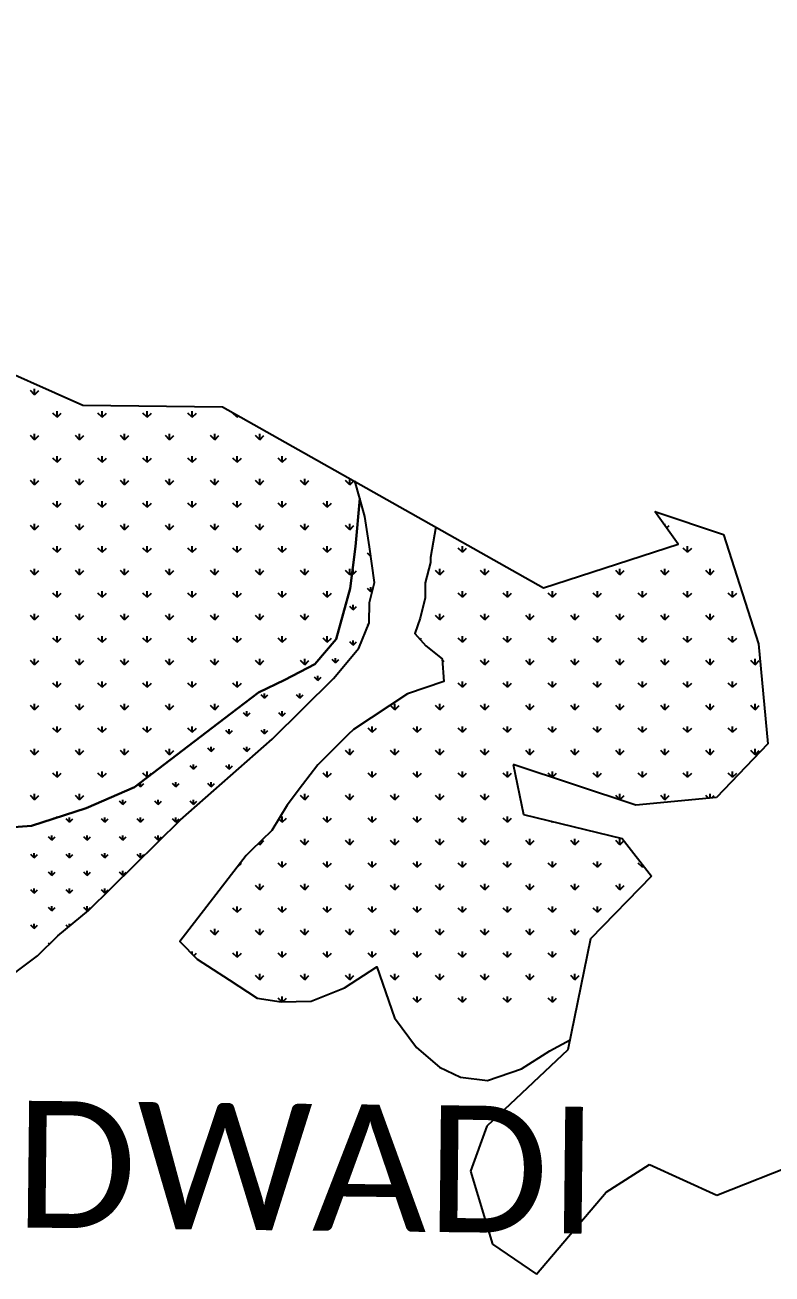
# Model space of a CAD drawing. Header units: metres. Extents: x 333158 to 335110, y 1791564 to 1793096.
# Drawn here: x 333860 to 334456, y 1792099 to 1793096 of the extents above; entities that cross this region are included whole.
import ezdxf

# ---------------------------------------------------------------- set-up
doc = ezdxf.new("R2010")
doc.units = ezdxf.units.M
for name, color, linetype in [('MANGROOVES', 112, 'Continuous'), ('village', 250, 'Continuous'), ('VILLAGE NAME', 250, 'Continuous')]:
    doc.layers.add(name, color=color, linetype=linetype)

msp = doc.modelspace()

# ---------------------------------------------------------------- linework, layer by layer
at = {"color": 3}
msp.add_lwpolyline([(334362.88, 1792707.25), (334417.59, 1792688.8)], dxfattribs=at)
at = {"layer": 'MANGROOVES', "linetype": 'Continuous'}
for p, q in [((333867.96, 1792800.37), (333864.59, 1792803.74)), ((333867.96, 1792800.37), (333867.96, 1792805.13)), ((333867.96, 1792800.37), (333871.33, 1792803.74)), ((333885.92, 1792782.41), (333882.55, 1792785.78)), ((333885.92, 1792782.41), (333885.92, 1792787.17)), ((333885.92, 1792782.41), (333889.29, 1792785.78)), ((333921.84, 1792782.41), (333918.48, 1792785.78)), ((333921.84, 1792782.41), (333921.84, 1792787.17)), ((333921.84, 1792782.41), (333925.21, 1792785.78)), ((333957.76, 1792782.41), (333954.4, 1792785.78)), ((333957.76, 1792782.41), (333957.76, 1792787.17)), ((333957.76, 1792782.41), (333961.13, 1792785.78)), ((333993.69, 1792782.41), (333990.32, 1792785.78)), ((333993.69, 1792782.41), (333993.69, 1792787.17)), ((333993.69, 1792782.41), (333997.05, 1792785.78)), ((334029.61, 1792782.41), (334026.24, 1792785.78)), ((334029.61, 1792782.41), (334029.61, 1792784.12)), ((334029.61, 1792782.41), (334030.7, 1792783.5)), ((333867.96, 1792764.45), (333867.96, 1792769.21)), ((333903.88, 1792764.45), (333903.88, 1792769.21)), ((333939.8, 1792764.45), (333939.8, 1792769.21)), ((333975.73, 1792764.45), (333975.73, 1792769.21)), ((334011.65, 1792764.45), (334011.65, 1792769.21)), ((334047.57, 1792764.45), (334047.57, 1792769.21)), ((333867.96, 1792764.45), (333864.59, 1792767.82)), ((333867.96, 1792764.45), (333871.33, 1792767.82)), ((333903.88, 1792764.45), (333900.52, 1792767.82)), ((333903.88, 1792764.45), (333907.25, 1792767.82)), ((333939.8, 1792764.45), (333936.44, 1792767.82)), ((333939.8, 1792764.45), (333943.17, 1792767.82)), ((333975.73, 1792764.45), (333972.36, 1792767.82)), ((333975.73, 1792764.45), (333979.09, 1792767.82)), ((334011.65, 1792764.45), (334008.28, 1792767.82)), ((334011.65, 1792764.45), (334015.01, 1792767.82)), ((334047.57, 1792764.45), (334044.2, 1792767.82)), ((334047.57, 1792764.45), (334050.93, 1792767.82)), ((333885.92, 1792746.49), (333882.55, 1792749.86)), ((333885.92, 1792746.49), (333885.92, 1792751.25)), ((333885.92, 1792746.49), (333889.29, 1792749.86)), ((333921.84, 1792746.49), (333918.48, 1792749.86)), ((333921.84, 1792746.49), (333921.84, 1792751.25)), ((333921.84, 1792746.49), (333925.21, 1792749.86)), ((333957.76, 1792746.49), (333954.4, 1792749.86)), ((333957.76, 1792746.49), (333957.76, 1792751.25)), ((333957.76, 1792746.49), (333961.13, 1792749.86)), ((333993.69, 1792746.49), (333990.32, 1792749.86)), ((333993.69, 1792746.49), (333993.69, 1792751.25)), ((333993.69, 1792746.49), (333997.05, 1792749.86)), ((334029.61, 1792746.49), (334026.24, 1792749.86)), ((334029.61, 1792746.49), (334029.61, 1792751.25)), ((334029.61, 1792746.49), (334032.97, 1792749.86)), ((334065.53, 1792746.49), (334062.16, 1792749.86)), ((334065.53, 1792746.49), (334065.53, 1792751.25)), ((334065.53, 1792746.49), (334068.9, 1792749.86)), ((333867.96, 1792728.53), (333864.59, 1792731.9)), ((333867.96, 1792728.53), (333867.96, 1792733.29)), ((333867.96, 1792728.53), (333871.33, 1792731.9)), ((333903.88, 1792728.53), (333900.52, 1792731.9)), ((333903.88, 1792728.53), (333903.88, 1792733.29)), ((333903.88, 1792728.53), (333907.25, 1792731.9)), ((333939.8, 1792728.53), (333936.44, 1792731.9)), ((333939.8, 1792728.53), (333939.8, 1792733.29)), ((333939.8, 1792728.53), (333943.17, 1792731.9)), ((333975.73, 1792728.53), (333972.36, 1792731.9)), ((333975.73, 1792728.53), (333975.73, 1792733.29)), ((333975.73, 1792728.53), (333979.09, 1792731.9)), ((334011.65, 1792728.53), (334008.28, 1792731.9)), ((334011.65, 1792728.53), (334011.65, 1792733.29)), ((334011.65, 1792728.53), (334015.01, 1792731.9)), ((334047.57, 1792728.53), (334044.2, 1792731.9)), ((334047.57, 1792728.53), (334047.57, 1792733.29)), ((334047.57, 1792728.53), (334050.93, 1792731.9)), ((334083.49, 1792728.53), (334080.12, 1792731.9)), ((334083.49, 1792728.53), (334083.49, 1792733.29)), ((334083.49, 1792728.53), (334086.86, 1792731.9)), ((334119.41, 1792728.53), (334116.04, 1792731.9)), ((334119.41, 1792728.53), (334119.41, 1792733.29)), ((334119.41, 1792728.53), (334122.56, 1792731.68)), ((333885.92, 1792710.57), (333882.55, 1792713.94)), ((333885.92, 1792710.57), (333885.92, 1792715.33)), ((333885.92, 1792710.57), (333889.29, 1792713.94)), ((333921.84, 1792710.57), (333918.48, 1792713.94)), ((333921.84, 1792710.57), (333921.84, 1792715.33)), ((333921.84, 1792710.57), (333925.21, 1792713.94)), ((333957.76, 1792710.57), (333954.4, 1792713.94)), ((333957.76, 1792710.57), (333957.76, 1792715.33)), ((333957.76, 1792710.57), (333961.13, 1792713.94)), ((333993.69, 1792710.57), (333990.32, 1792713.94)), ((333993.69, 1792710.57), (333993.69, 1792715.33)), ((333993.69, 1792710.57), (333997.05, 1792713.94)), ((334029.61, 1792710.57), (334026.24, 1792713.94)), ((334029.61, 1792710.57), (334029.61, 1792715.33)), ((334029.61, 1792710.57), (334032.97, 1792713.94)), ((334065.53, 1792710.57), (334062.16, 1792713.94)), ((334065.53, 1792710.57), (334065.53, 1792715.33)), ((334065.53, 1792710.57), (334068.9, 1792713.94)), ((334101.45, 1792710.57), (334098.08, 1792713.94)), ((334101.45, 1792710.57), (334101.45, 1792715.33)), ((334101.45, 1792710.57), (334104.82, 1792713.94)), ((333867.96, 1792692.61), (333864.59, 1792695.98)), ((333867.96, 1792692.61), (333867.96, 1792697.37)), ((333867.96, 1792692.61), (333871.33, 1792695.98)), ((333903.88, 1792692.61), (333900.52, 1792695.98)), ((333903.88, 1792692.61), (333903.88, 1792697.37)), ((333903.88, 1792692.61), (333907.25, 1792695.98)), ((333939.8, 1792692.61), (333936.44, 1792695.98)), ((333939.8, 1792692.61), (333939.8, 1792697.37)), ((333939.8, 1792692.61), (333943.17, 1792695.98)), ((333975.73, 1792692.61), (333972.36, 1792695.98)), ((333975.73, 1792692.61), (333975.73, 1792697.37)), ((333975.73, 1792692.61), (333979.09, 1792695.98)), ((334011.65, 1792692.61), (334008.28, 1792695.98)), ((334011.65, 1792692.61), (334011.65, 1792697.37)), ((334011.65, 1792692.61), (334015.01, 1792695.98)), ((334047.57, 1792692.61), (334044.2, 1792695.98)), ((334047.57, 1792692.61), (334047.57, 1792697.37)), ((334047.57, 1792692.61), (334050.93, 1792695.98)), ((334083.49, 1792692.61), (334080.12, 1792695.98)), ((334083.49, 1792692.61), (334083.49, 1792697.37)), ((334083.49, 1792692.61), (334086.86, 1792695.98)), ((334119.41, 1792692.61), (334116.04, 1792695.98)), ((334119.41, 1792692.61), (334119.41, 1792697.37)), ((334119.41, 1792692.61), (334122.78, 1792695.98)), ((334191.25, 1792692.61), (334190.54, 1792693.32)), ((334191.25, 1792692.61), (334191.25, 1792692.92)), ((334191.25, 1792692.61), (334191.45, 1792692.81)), ((334370.86, 1792696.06), (334370.86, 1792697.37)), ((334372.29, 1792694.04), (334374.22, 1792695.98)), ((333885.92, 1792674.65), (333885.92, 1792679.41)), ((333921.84, 1792674.65), (333921.84, 1792679.41)), ((333957.76, 1792674.65), (333957.76, 1792679.41)), ((333993.69, 1792674.65), (333993.69, 1792679.41)), ((334029.61, 1792674.65), (334029.61, 1792679.41)), ((334065.53, 1792674.65), (334065.53, 1792679.41)), ((334101.45, 1792674.65), (334101.45, 1792679.41)), ((334209.21, 1792674.65), (334209.21, 1792679.41)), ((334388.82, 1792674.65), (334388.82, 1792679.41)), ((333885.92, 1792674.65), (333882.55, 1792678.02)), ((333885.92, 1792674.65), (333889.29, 1792678.02)), ((333921.84, 1792674.65), (333918.48, 1792678.02)), ((333921.84, 1792674.65), (333925.21, 1792678.02)), ((333957.76, 1792674.65), (333954.4, 1792678.02)), ((333957.76, 1792674.65), (333961.13, 1792678.02)), ((333993.69, 1792674.65), (333990.32, 1792678.02)), ((333993.69, 1792674.65), (333997.05, 1792678.02)), ((334029.61, 1792674.65), (334026.24, 1792678.02)), ((334029.61, 1792674.65), (334032.97, 1792678.02)), ((334065.53, 1792674.65), (334062.16, 1792678.02)), ((334065.53, 1792674.65), (334068.9, 1792678.02)), ((334101.45, 1792674.65), (334098.08, 1792678.02)), ((334101.45, 1792674.65), (334104.82, 1792678.02)), ((334136.24, 1792671.25), (334133.59, 1792673.91)), ((334136.24, 1792671.25), (334136.24, 1792671.95)), ((334136.24, 1792671.25), (334136.32, 1792671.34)), ((334209.21, 1792674.65), (334205.84, 1792678.02)), ((334209.21, 1792674.65), (334212.58, 1792678.02)), ((334388.82, 1792674.65), (334385.45, 1792678.02)), ((334388.82, 1792674.65), (334392.18, 1792678.02)), ((333867.96, 1792656.69), (333864.59, 1792660.05)), ((333867.96, 1792656.69), (333867.96, 1792661.45)), ((333867.96, 1792656.69), (333871.33, 1792660.05)), ((333903.88, 1792656.69), (333900.52, 1792660.05)), ((333903.88, 1792656.69), (333903.88, 1792661.45)), ((333903.88, 1792656.69), (333907.25, 1792660.05)), ((333939.8, 1792656.69), (333936.44, 1792660.05)), ((333939.8, 1792656.69), (333939.8, 1792661.45)), ((333939.8, 1792656.69), (333943.17, 1792660.05)), ((333975.73, 1792656.69), (333972.36, 1792660.05)), ((333975.73, 1792656.69), (333975.73, 1792661.45)), ((333975.73, 1792656.69), (333979.09, 1792660.05)), ((334011.65, 1792656.69), (334008.28, 1792660.05)), ((334011.65, 1792656.69), (334011.65, 1792661.45)), ((334011.65, 1792656.69), (334015.01, 1792660.05)), ((334047.57, 1792656.69), (334044.2, 1792660.05)), ((334047.57, 1792656.69), (334047.57, 1792661.45)), ((334047.57, 1792656.69), (334050.93, 1792660.05)), ((334083.49, 1792656.69), (334080.12, 1792660.05)), ((334083.49, 1792656.69), (334083.49, 1792661.45)), ((334083.49, 1792656.69), (334086.86, 1792660.05)), ((334119.41, 1792656.69), (334116.04, 1792660.05)), ((334119.41, 1792656.69), (334119.41, 1792661.45)), ((334122.1, 1792657.11), (334122.1, 1792660.86)), ((334122.1, 1792657.11), (334124.75, 1792659.76)), ((334191.25, 1792656.69), (334187.88, 1792660.05)), ((334191.25, 1792656.69), (334191.25, 1792661.45)), ((334191.25, 1792656.69), (334194.62, 1792660.05)), ((334227.17, 1792656.69), (334223.8, 1792660.05)), ((334227.17, 1792656.69), (334227.17, 1792661.45)), ((334227.17, 1792656.69), (334230.54, 1792660.05)), ((334334.94, 1792656.69), (334331.57, 1792660.05)), ((334334.94, 1792656.69), (334334.94, 1792661.45)), ((334334.94, 1792656.69), (334338.3, 1792660.05)), ((334370.86, 1792656.69), (334367.49, 1792660.05)), ((334370.86, 1792656.69), (334370.86, 1792661.45)), ((334370.86, 1792656.69), (334374.22, 1792660.05)), ((334406.78, 1792656.69), (334403.41, 1792660.05)), ((334406.78, 1792656.69), (334406.78, 1792661.45)), ((334406.78, 1792656.69), (334410.15, 1792660.05)), ((334119.41, 1792656.69), (334121.29, 1792658.56)), ((334122.1, 1792657.11), (334121.21, 1792658)), ((333885.92, 1792638.73), (333882.55, 1792642.09)), ((333885.92, 1792638.73), (333885.92, 1792643.49)), ((333885.92, 1792638.73), (333889.29, 1792642.09)), ((333921.84, 1792638.73), (333918.48, 1792642.09)), ((333921.84, 1792638.73), (333921.84, 1792643.49)), ((333921.84, 1792638.73), (333925.21, 1792642.09)), ((333957.76, 1792638.73), (333954.4, 1792642.09)), ((333957.76, 1792638.73), (333957.76, 1792643.49)), ((333957.76, 1792638.73), (333961.13, 1792642.09)), ((333993.69, 1792638.73), (333990.32, 1792642.09)), ((333993.69, 1792638.73), (333993.69, 1792643.49)), ((333993.69, 1792638.73), (333997.05, 1792642.09)), ((334029.61, 1792638.73), (334026.24, 1792642.09)), ((334029.61, 1792638.73), (334029.61, 1792643.49)), ((334029.61, 1792638.73), (334032.97, 1792642.09)), ((334065.53, 1792638.73), (334062.16, 1792642.09)), ((334065.53, 1792638.73), (334065.53, 1792643.49)), ((334065.53, 1792638.73), (334068.9, 1792642.09)), ((334101.45, 1792638.73), (334098.08, 1792642.09)), ((334101.45, 1792638.73), (334101.45, 1792643.49)), ((334101.45, 1792638.73), (334104.82, 1792642.09)), ((334136.24, 1792642.97), (334133.59, 1792645.62)), ((334136.24, 1792642.97), (334136.24, 1792646.72)), ((334136.24, 1792642.97), (334137.54, 1792644.27)), ((334209.21, 1792638.73), (334205.84, 1792642.09)), ((334209.21, 1792638.73), (334209.21, 1792643.49)), ((334209.21, 1792638.73), (334212.58, 1792642.09)), ((334245.13, 1792638.73), (334241.77, 1792642.09)), ((334245.13, 1792638.73), (334245.13, 1792643.49)), ((334245.13, 1792638.73), (334248.5, 1792642.09)), ((334281.05, 1792638.73), (334277.69, 1792642.09)), ((334281.05, 1792638.73), (334281.05, 1792643.49)), ((334281.05, 1792638.73), (334284.42, 1792642.09)), ((334316.97, 1792638.73), (334313.61, 1792642.09)), ((334316.97, 1792638.73), (334316.97, 1792643.49)), ((334316.97, 1792638.73), (334320.34, 1792642.09)), ((334352.9, 1792638.73), (334349.53, 1792642.09)), ((334352.9, 1792638.73), (334352.9, 1792643.49)), ((334352.9, 1792638.73), (334356.26, 1792642.09)), ((334388.82, 1792638.73), (334385.45, 1792642.09)), ((334388.82, 1792638.73), (334388.82, 1792643.49)), ((334388.82, 1792638.73), (334392.18, 1792642.09)), ((334424.74, 1792638.73), (334421.37, 1792642.09)), ((334424.74, 1792638.73), (334424.74, 1792643.49)), ((334424.74, 1792638.73), (334428.11, 1792642.09)), ((334122.1, 1792628.83), (334119.44, 1792631.48)), ((334122.1, 1792628.83), (334122.1, 1792632.58)), ((334122.1, 1792628.83), (334124.75, 1792631.48)), ((333867.96, 1792620.77), (333864.59, 1792624.13)), ((333867.96, 1792620.77), (333867.96, 1792625.53)), ((333867.96, 1792620.77), (333871.33, 1792624.13)), ((333903.88, 1792620.77), (333900.52, 1792624.13)), ((333903.88, 1792620.77), (333903.88, 1792625.53)), ((333903.88, 1792620.77), (333907.25, 1792624.13)), ((333939.8, 1792620.77), (333936.44, 1792624.13)), ((333939.8, 1792620.77), (333939.8, 1792625.53)), ((333939.8, 1792620.77), (333943.17, 1792624.13)), ((333975.73, 1792620.77), (333972.36, 1792624.13)), ((333975.73, 1792620.77), (333975.73, 1792625.53)), ((333975.73, 1792620.77), (333979.09, 1792624.13)), ((334011.65, 1792620.77), (334008.28, 1792624.13)), ((334011.65, 1792620.77), (334011.65, 1792625.53)), ((334011.65, 1792620.77), (334015.01, 1792624.13)), ((334047.57, 1792620.77), (334044.2, 1792624.13)), ((334047.57, 1792620.77), (334047.57, 1792625.53)), ((334047.57, 1792620.77), (334050.93, 1792624.13)), ((334083.49, 1792620.77), (334080.12, 1792624.13)), ((334083.49, 1792620.77), (334083.49, 1792625.53)), ((334083.49, 1792620.77), (334086.86, 1792624.13)), ((334191.25, 1792620.77), (334187.88, 1792624.13)), ((334191.25, 1792620.77), (334191.25, 1792625.53)), ((334191.25, 1792620.77), (334194.62, 1792624.13)), ((334227.17, 1792620.77), (334223.8, 1792624.13)), ((334227.17, 1792620.77), (334227.17, 1792625.53)), ((334227.17, 1792620.77), (334230.54, 1792624.13)), ((334263.09, 1792620.77), (334259.73, 1792624.13)), ((334263.09, 1792620.77), (334263.09, 1792625.53)), ((334263.09, 1792620.77), (334266.46, 1792624.13)), ((334299.01, 1792620.77), (334295.65, 1792624.13)), ((334299.01, 1792620.77), (334299.01, 1792625.53)), ((334299.01, 1792620.77), (334302.38, 1792624.13)), ((334334.94, 1792620.77), (334331.57, 1792624.13)), ((334334.94, 1792620.77), (334334.94, 1792625.53)), ((334334.94, 1792620.77), (334338.3, 1792624.13)), ((334370.86, 1792620.77), (334367.49, 1792624.13)), ((334370.86, 1792620.77), (334370.86, 1792625.53)), ((334370.86, 1792620.77), (334374.22, 1792624.13)), ((334406.78, 1792620.77), (334403.41, 1792624.13)), ((334406.78, 1792620.77), (334406.78, 1792625.53)), ((334406.78, 1792620.77), (334410.15, 1792624.13)), ((334134.28, 1792616.64), (334133.59, 1792617.34)), ((333885.92, 1792602.81), (333882.55, 1792606.17)), ((333885.92, 1792602.81), (333885.92, 1792607.57)), ((333885.92, 1792602.81), (333889.29, 1792606.17)), ((333921.84, 1792602.81), (333918.48, 1792606.17)), ((333921.84, 1792602.81), (333921.84, 1792607.57)), ((333921.84, 1792602.81), (333925.21, 1792606.17)), ((333957.76, 1792602.81), (333954.4, 1792606.17)), ((333957.76, 1792602.81), (333957.76, 1792607.57)), ((333957.76, 1792602.81), (333961.13, 1792606.17)), ((333993.69, 1792602.81), (333990.32, 1792606.17)), ((333993.69, 1792602.81), (333993.69, 1792607.57)), ((333993.69, 1792602.81), (333997.05, 1792606.17)), ((334029.61, 1792602.81), (334026.24, 1792606.17)), ((334029.61, 1792602.81), (334029.61, 1792607.57)), ((334029.61, 1792602.81), (334032.97, 1792606.17)), ((334065.53, 1792602.81), (334062.16, 1792606.17)), ((334065.53, 1792602.81), (334065.53, 1792607.57)), ((334065.53, 1792602.81), (334068.9, 1792606.17)), ((334101.45, 1792602.81), (334098.08, 1792606.17)), ((334101.45, 1792602.81), (334101.45, 1792607.57)), ((334101.45, 1792602.81), (334104.82, 1792606.17)), ((334122.1, 1792600.54), (334119.44, 1792603.19)), ((334122.1, 1792600.54), (334122.1, 1792604.29)), ((334122.1, 1792600.54), (334124.75, 1792603.19)), ((334175.56, 1792605.08), (334176.66, 1792606.17)), ((334209.21, 1792602.81), (334205.84, 1792606.17)), ((334209.21, 1792602.81), (334209.21, 1792607.57)), ((334209.21, 1792602.81), (334212.58, 1792606.17)), ((334245.13, 1792602.81), (334241.77, 1792606.17)), ((334245.13, 1792602.81), (334245.13, 1792607.57)), ((334245.13, 1792602.81), (334248.5, 1792606.17)), ((334281.05, 1792602.81), (334277.69, 1792606.17)), ((334281.05, 1792602.81), (334281.05, 1792607.57)), ((334281.05, 1792602.81), (334284.42, 1792606.17)), ((334316.97, 1792602.81), (334313.61, 1792606.17)), ((334316.97, 1792602.81), (334316.97, 1792607.57)), ((334316.97, 1792602.81), (334320.34, 1792606.17)), ((334352.9, 1792602.81), (334349.53, 1792606.17)), ((334352.9, 1792602.81), (334352.9, 1792607.57)), ((334352.9, 1792602.81), (334356.26, 1792606.17)), ((334388.82, 1792602.81), (334385.45, 1792606.17)), ((334388.82, 1792602.81), (334388.82, 1792607.57)), ((334388.82, 1792602.81), (334392.18, 1792606.17)), ((334424.74, 1792602.81), (334421.37, 1792606.17)), ((334424.74, 1792602.81), (334424.74, 1792607.57)), ((334424.74, 1792602.81), (334428.11, 1792606.17)), ((333867.96, 1792584.85), (333867.96, 1792589.61)), ((333903.88, 1792584.85), (333903.88, 1792589.61)), ((333939.8, 1792584.85), (333939.8, 1792589.61)), ((333975.73, 1792584.85), (333975.73, 1792589.61)), ((334011.65, 1792584.85), (334011.65, 1792589.61)), ((334047.57, 1792584.85), (334047.57, 1792589.61)), ((334083.49, 1792584.85), (334083.49, 1792589.61)), ((334107.95, 1792586.4), (334107.95, 1792590.15)), ((334227.17, 1792584.85), (334227.17, 1792589.61)), ((334263.09, 1792584.85), (334263.09, 1792589.61)), ((334299.01, 1792584.85), (334299.01, 1792589.61)), ((334334.94, 1792584.85), (334334.94, 1792589.61)), ((334370.86, 1792584.85), (334370.86, 1792589.61)), ((334406.78, 1792584.85), (334406.78, 1792589.61)), ((334442.7, 1792584.85), (334442.7, 1792589.61)), ((333867.96, 1792584.85), (333864.59, 1792588.21)), ((333867.96, 1792584.85), (333871.33, 1792588.21)), ((333903.88, 1792584.85), (333900.52, 1792588.21)), ((333903.88, 1792584.85), (333907.25, 1792588.21)), ((333939.8, 1792584.85), (333936.44, 1792588.21)), ((333939.8, 1792584.85), (333943.17, 1792588.21)), ((333975.73, 1792584.85), (333972.36, 1792588.21)), ((333975.73, 1792584.85), (333979.09, 1792588.21)), ((334011.65, 1792584.85), (334008.28, 1792588.21)), ((334011.65, 1792584.85), (334015.01, 1792588.21)), ((334047.57, 1792584.85), (334044.2, 1792588.21)), ((334047.57, 1792584.85), (334050.93, 1792588.21)), ((334083.49, 1792584.85), (334080.12, 1792588.21)), ((334083.49, 1792584.85), (334086.86, 1792588.21)), ((334107.95, 1792586.4), (334105.3, 1792589.05)), ((334107.95, 1792586.4), (334110.61, 1792589.05)), ((334193.27, 1792586.87), (334194.62, 1792588.21)), ((334227.17, 1792584.85), (334223.8, 1792588.21)), ((334227.17, 1792584.85), (334230.54, 1792588.21)), ((334263.09, 1792584.85), (334259.73, 1792588.21)), ((334263.09, 1792584.85), (334266.46, 1792588.21)), ((334299.01, 1792584.85), (334295.65, 1792588.21)), ((334299.01, 1792584.85), (334302.38, 1792588.21)), ((334334.94, 1792584.85), (334331.57, 1792588.21)), ((334334.94, 1792584.85), (334338.3, 1792588.21)), ((334370.86, 1792584.85), (334367.49, 1792588.21)), ((334370.86, 1792584.85), (334374.22, 1792588.21)), ((334406.78, 1792584.85), (334403.41, 1792588.21)), ((334406.78, 1792584.85), (334410.15, 1792588.21)), ((334442.7, 1792584.85), (334439.33, 1792588.21)), ((334442.7, 1792584.85), (334446.07, 1792588.21)), ((333885.92, 1792566.88), (333882.55, 1792570.25)), ((333885.92, 1792566.88), (333885.92, 1792571.65)), ((333885.92, 1792566.88), (333889.29, 1792570.25)), ((333921.84, 1792566.88), (333918.48, 1792570.25)), ((333921.84, 1792566.88), (333921.84, 1792571.65)), ((333921.84, 1792566.88), (333925.21, 1792570.25)), ((333957.76, 1792566.88), (333954.4, 1792570.25)), ((333957.76, 1792566.88), (333957.76, 1792571.65)), ((333957.76, 1792566.88), (333961.13, 1792570.25)), ((333993.69, 1792566.88), (333990.32, 1792570.25)), ((333993.69, 1792566.88), (333993.69, 1792571.65)), ((333993.69, 1792566.88), (333997.05, 1792570.25)), ((334029.61, 1792566.88), (334026.24, 1792570.25)), ((334029.61, 1792566.88), (334029.61, 1792571.65)), ((334029.61, 1792566.88), (334032.97, 1792570.25)), ((334093.81, 1792572.26), (334091.16, 1792574.91)), ((334093.81, 1792572.26), (334093.81, 1792576.01)), ((334093.81, 1792572.26), (334096.46, 1792574.91)), ((334209.21, 1792566.88), (334205.84, 1792570.25)), ((334209.21, 1792566.88), (334209.21, 1792571.65)), ((334209.21, 1792566.88), (334212.58, 1792570.25)), ((334245.13, 1792566.88), (334241.77, 1792570.25)), ((334245.13, 1792566.88), (334245.13, 1792571.65)), ((334245.13, 1792566.88), (334248.5, 1792570.25)), ((334281.05, 1792566.88), (334277.69, 1792570.25)), ((334281.05, 1792566.88), (334281.05, 1792571.65)), ((334281.05, 1792566.88), (334284.42, 1792570.25)), ((334316.97, 1792566.88), (334313.61, 1792570.25)), ((334316.97, 1792566.88), (334316.97, 1792571.65)), ((334316.97, 1792566.88), (334320.34, 1792570.25)), ((334352.9, 1792566.88), (334349.53, 1792570.25)), ((334352.9, 1792566.88), (334352.9, 1792571.65)), ((334352.9, 1792566.88), (334356.26, 1792570.25)), ((334388.82, 1792566.88), (334385.45, 1792570.25)), ((334388.82, 1792566.88), (334388.82, 1792571.65)), ((334388.82, 1792566.88), (334392.18, 1792570.25)), ((334424.74, 1792566.88), (334421.37, 1792570.25)), ((334424.74, 1792566.88), (334424.74, 1792571.65)), ((334424.74, 1792566.88), (334428.11, 1792570.25)), ((334051.39, 1792558.12), (334048.73, 1792560.77)), ((334051.39, 1792558.12), (334051.39, 1792561.87)), ((334051.39, 1792558.12), (334054.04, 1792560.77)), ((334079.67, 1792558.12), (334077.02, 1792560.77)), ((334079.67, 1792558.12), (334079.67, 1792561.87)), ((334079.67, 1792558.12), (334082.32, 1792560.77)), ((333867.96, 1792548.92), (333864.59, 1792552.29)), ((333867.96, 1792548.92), (333867.96, 1792553.69)), ((333867.96, 1792548.92), (333871.33, 1792552.29)), ((333903.88, 1792548.92), (333900.52, 1792552.29)), ((333903.88, 1792548.92), (333903.88, 1792553.69)), ((333903.88, 1792548.92), (333907.25, 1792552.29)), ((333939.8, 1792548.92), (333936.44, 1792552.29)), ((333939.8, 1792548.92), (333939.8, 1792553.69)), ((333939.8, 1792548.92), (333943.17, 1792552.29)), ((333975.73, 1792548.92), (333972.36, 1792552.29)), ((333975.73, 1792548.92), (333975.73, 1792553.69)), ((333975.73, 1792548.92), (333979.09, 1792552.29)), ((334011.65, 1792548.92), (334008.28, 1792552.29)), ((334011.65, 1792548.92), (334011.65, 1792553.69)), ((334011.65, 1792548.92), (334015.01, 1792552.29)), ((334155.33, 1792548.92), (334151.96, 1792552.29)), ((334155.33, 1792548.92), (334155.33, 1792553.69)), ((334155.33, 1792548.92), (334158.7, 1792552.29)), ((334191.25, 1792548.92), (334187.88, 1792552.29)), ((334191.25, 1792548.92), (334191.25, 1792553.69)), ((334191.25, 1792548.92), (334194.62, 1792552.29)), ((334227.17, 1792548.92), (334223.8, 1792552.29)), ((334227.17, 1792548.92), (334227.17, 1792553.69)), ((334227.17, 1792548.92), (334230.54, 1792552.29)), ((334263.09, 1792548.92), (334259.73, 1792552.29)), ((334263.09, 1792548.92), (334263.09, 1792553.69)), ((334263.09, 1792548.92), (334266.46, 1792552.29)), ((334299.01, 1792548.92), (334295.65, 1792552.29)), ((334299.01, 1792548.92), (334299.01, 1792553.69)), ((334299.01, 1792548.92), (334302.38, 1792552.29)), ((334334.94, 1792548.92), (334331.57, 1792552.29)), ((334334.94, 1792548.92), (334334.94, 1792553.69)), ((334334.94, 1792548.92), (334338.3, 1792552.29)), ((334370.86, 1792548.92), (334367.49, 1792552.29)), ((334370.86, 1792548.92), (334370.86, 1792553.69)), ((334370.86, 1792548.92), (334374.22, 1792552.29)), ((334406.78, 1792548.92), (334403.41, 1792552.29)), ((334406.78, 1792548.92), (334406.78, 1792553.69)), ((334406.78, 1792548.92), (334410.15, 1792552.29)), ((334442.7, 1792548.92), (334439.33, 1792552.29)), ((334442.7, 1792548.92), (334442.7, 1792553.69)), ((334442.7, 1792548.92), (334446.07, 1792552.29)), ((334037.24, 1792543.97), (334034.59, 1792546.63)), ((334037.24, 1792543.98), (334037.24, 1792547.73)), ((334037.24, 1792543.97), (334039.9, 1792546.63)), ((334065.53, 1792543.97), (334062.88, 1792546.63)), ((334065.53, 1792543.98), (334065.53, 1792547.73)), ((334065.53, 1792543.97), (334068.18, 1792546.63)), ((333885.92, 1792530.96), (333882.55, 1792534.33)), ((333885.92, 1792530.96), (333885.92, 1792535.73)), ((333885.92, 1792530.96), (333889.29, 1792534.33)), ((333921.84, 1792530.96), (333918.48, 1792534.33)), ((333921.84, 1792530.96), (333921.84, 1792535.73)), ((333921.84, 1792530.96), (333925.21, 1792534.33)), ((333957.76, 1792530.96), (333954.4, 1792534.33)), ((333957.76, 1792530.96), (333957.76, 1792535.73)), ((333957.76, 1792530.96), (333961.13, 1792534.33)), ((333993.69, 1792530.96), (333990.32, 1792534.33)), ((333993.69, 1792530.96), (333993.69, 1792535.73)), ((333993.69, 1792530.96), (333997.05, 1792534.33)), ((334023.1, 1792529.83), (334020.45, 1792532.48)), ((334023.1, 1792529.83), (334023.1, 1792533.58)), ((334023.1, 1792529.83), (334025.75, 1792532.48)), ((334051.39, 1792529.83), (334048.73, 1792532.48)), ((334051.39, 1792529.83), (334051.39, 1792533.58)), ((334051.39, 1792529.83), (334054.04, 1792532.48)), ((334137.37, 1792530.96), (334134, 1792534.33)), ((334137.37, 1792530.96), (334137.37, 1792535.73)), ((334137.37, 1792530.96), (334140.74, 1792534.33)), ((334173.29, 1792530.96), (334169.92, 1792534.33)), ((334173.29, 1792530.96), (334173.29, 1792535.73)), ((334173.29, 1792530.96), (334176.66, 1792534.33)), ((334209.21, 1792530.96), (334205.84, 1792534.33)), ((334209.21, 1792530.96), (334209.21, 1792535.73)), ((334209.21, 1792530.96), (334212.58, 1792534.33)), ((334245.13, 1792530.96), (334241.77, 1792534.33)), ((334245.13, 1792530.96), (334245.13, 1792535.73)), ((334245.13, 1792530.96), (334248.5, 1792534.33)), ((334281.05, 1792530.96), (334277.69, 1792534.33)), ((334281.05, 1792530.96), (334281.05, 1792535.73)), ((334281.05, 1792530.96), (334284.42, 1792534.33)), ((334316.97, 1792530.96), (334313.61, 1792534.33)), ((334316.97, 1792530.96), (334316.97, 1792535.73)), ((334316.97, 1792530.96), (334320.34, 1792534.33)), ((334352.9, 1792530.96), (334349.53, 1792534.33)), ((334352.9, 1792530.96), (334352.9, 1792535.73)), ((334352.9, 1792530.96), (334356.26, 1792534.33)), ((334388.82, 1792530.96), (334385.45, 1792534.33)), ((334388.82, 1792530.96), (334388.82, 1792535.73)), ((334388.82, 1792530.96), (334392.18, 1792534.33)), ((334424.74, 1792530.96), (334421.37, 1792534.33)), ((334424.74, 1792530.96), (334424.74, 1792535.73)), ((334424.74, 1792530.96), (334428.11, 1792534.33)), ((333867.96, 1792513), (333864.59, 1792516.37)), ((333867.96, 1792513), (333867.96, 1792517.77)), ((333867.96, 1792513), (333871.33, 1792516.37)), ((333903.88, 1792513), (333900.52, 1792516.37)), ((333903.88, 1792513), (333903.88, 1792517.77)), ((333903.88, 1792513), (333907.25, 1792516.37)), ((333939.8, 1792513), (333936.44, 1792516.37)), ((333939.8, 1792513), (333939.8, 1792517.77)), ((333939.8, 1792513), (333943.17, 1792516.37)), ((333975.73, 1792513), (333972.36, 1792516.37)), ((333975.73, 1792513), (333975.73, 1792517.77)), ((333975.73, 1792513), (333979.09, 1792516.37)), ((334008.96, 1792515.69), (334006.31, 1792518.34)), ((334008.96, 1792515.69), (334008.96, 1792519.44)), ((334008.96, 1792515.69), (334011.61, 1792518.34)), ((334037.24, 1792515.69), (334034.59, 1792518.34)), ((334037.24, 1792515.69), (334037.24, 1792519.44)), ((334037.24, 1792515.69), (334039.9, 1792518.34)), ((334119.41, 1792513), (334116.04, 1792516.37)), ((334119.41, 1792513), (334119.41, 1792517.77)), ((334119.41, 1792513), (334122.78, 1792516.37)), ((334155.33, 1792513), (334151.96, 1792516.37)), ((334155.33, 1792513), (334155.33, 1792517.77)), ((334155.33, 1792513), (334158.7, 1792516.37)), ((334191.25, 1792513), (334187.88, 1792516.37)), ((334191.25, 1792513), (334191.25, 1792517.77)), ((334191.25, 1792513), (334194.62, 1792516.37)), ((334227.17, 1792513), (334223.8, 1792516.37)), ((334227.17, 1792513), (334227.17, 1792517.77)), ((334227.17, 1792513), (334230.54, 1792516.37)), ((334263.09, 1792513), (334259.73, 1792516.37)), ((334263.09, 1792513), (334263.09, 1792517.77)), ((334263.09, 1792513), (334266.46, 1792516.37)), ((334299.01, 1792513), (334295.65, 1792516.37)), ((334299.01, 1792513), (334299.01, 1792517.77)), ((334299.01, 1792513), (334302.38, 1792516.37)), ((334334.94, 1792513), (334331.57, 1792516.37)), ((334334.94, 1792513), (334334.94, 1792517.77)), ((334334.94, 1792513), (334338.3, 1792516.37)), ((334370.86, 1792513), (334367.49, 1792516.37)), ((334370.86, 1792513), (334370.86, 1792517.77)), ((334370.86, 1792513), (334374.22, 1792516.37)), ((334406.78, 1792513), (334403.41, 1792516.37)), ((334406.78, 1792513), (334406.78, 1792517.77)), ((334406.78, 1792513), (334410.15, 1792516.37)), ((334442.7, 1792513), (334439.33, 1792516.37)), ((334442.7, 1792513), (334442.7, 1792517.77)), ((334442.7, 1792513), (334446.07, 1792516.37)), ((333994.82, 1792501.55), (333992.17, 1792504.2)), ((333994.82, 1792501.55), (333994.82, 1792505.3)), ((333994.82, 1792501.55), (333997.47, 1792504.2)), ((334023.1, 1792501.55), (334020.45, 1792504.2)), ((334023.1, 1792501.55), (334023.1, 1792505.3)), ((334023.1, 1792501.55), (334025.75, 1792504.2)), ((333885.92, 1792495.04), (333882.55, 1792498.41)), ((333885.92, 1792495.04), (333885.92, 1792499.81)), ((333885.92, 1792495.04), (333889.29, 1792498.41)), ((333921.84, 1792495.04), (333918.48, 1792498.41)), ((333921.84, 1792495.04), (333921.84, 1792499.81)), ((333921.84, 1792495.04), (333925.21, 1792498.41)), ((333952.39, 1792487.41), (333952.39, 1792490.6)), ((333952.39, 1792487.41), (333955.04, 1792490.06)), ((333957.76, 1792495.04), (333954.4, 1792498.41)), ((333957.76, 1792495.04), (333957.76, 1792499.81)), ((333957.76, 1792495.04), (333961.13, 1792498.41)), ((333980.67, 1792487.41), (333978.02, 1792490.06)), ((333980.67, 1792487.41), (333980.67, 1792491.16)), ((333980.67, 1792487.41), (333983.33, 1792490.06)), ((334008.96, 1792487.41), (334006.31, 1792490.06)), ((334008.96, 1792487.41), (334008.96, 1792491.16)), ((334008.96, 1792487.41), (334011.61, 1792490.06)), ((334101.45, 1792495.04), (334098.08, 1792498.41)), ((334101.45, 1792495.04), (334101.45, 1792499.81)), ((334101.45, 1792495.04), (334104.82, 1792498.41)), ((334137.37, 1792495.04), (334134, 1792498.41)), ((334137.37, 1792495.04), (334137.37, 1792499.81)), ((334137.37, 1792495.04), (334140.74, 1792498.41)), ((334173.29, 1792495.04), (334169.92, 1792498.41)), ((334173.29, 1792495.04), (334173.29, 1792499.81)), ((334173.29, 1792495.04), (334176.66, 1792498.41)), ((334209.21, 1792495.04), (334205.84, 1792498.41)), ((334209.21, 1792495.04), (334209.21, 1792499.81)), ((334209.21, 1792495.04), (334212.58, 1792498.41)), ((334245.13, 1792495.04), (334241.77, 1792498.41)), ((334245.13, 1792495.04), (334245.13, 1792499.81)), ((334245.13, 1792495.04), (334248.5, 1792498.41)), ((334281.05, 1792495.04), (334277.69, 1792498.41)), ((334281.05, 1792495.04), (334281.05, 1792499.81)), ((334281.05, 1792495.04), (334284.42, 1792498.41)), ((334316.97, 1792495.04), (334313.61, 1792498.41)), ((334316.97, 1792495.04), (334316.97, 1792499.81)), ((334316.97, 1792495.04), (334320.34, 1792498.41)), ((334352.9, 1792495.04), (334349.53, 1792498.41)), ((334352.9, 1792495.04), (334352.9, 1792499.81)), ((334352.9, 1792495.04), (334356.26, 1792498.41)), ((334388.82, 1792495.04), (334385.45, 1792498.41)), ((334388.82, 1792495.04), (334388.82, 1792499.81)), ((334388.82, 1792495.04), (334392.18, 1792498.41)), ((334424.74, 1792495.04), (334421.37, 1792498.41)), ((334424.74, 1792495.04), (334424.74, 1792499.81)), ((334424.74, 1792495.04), (334428.11, 1792498.41)), ((333867.96, 1792477.08), (333864.59, 1792480.45)), ((333867.96, 1792477.08), (333867.96, 1792481.84)), ((333867.96, 1792477.08), (333871.33, 1792480.45)), ((333903.88, 1792477.08), (333900.52, 1792480.45)), ((333903.88, 1792477.08), (333903.88, 1792481.84)), ((333903.88, 1792477.08), (333907.25, 1792480.45)), ((333952.39, 1792487.41), (333950.58, 1792489.22)), ((334083.49, 1792477.08), (334080.12, 1792480.45)), ((334083.49, 1792477.08), (334083.49, 1792481.84)), ((334083.49, 1792477.08), (334086.86, 1792480.45)), ((334119.41, 1792477.08), (334116.04, 1792480.45)), ((334119.41, 1792477.08), (334119.41, 1792481.84)), ((334119.41, 1792477.08), (334122.78, 1792480.45)), ((334155.33, 1792477.08), (334151.96, 1792480.45)), ((334155.33, 1792477.08), (334155.33, 1792481.84)), ((334155.33, 1792477.08), (334158.7, 1792480.45)), ((334191.25, 1792477.08), (334187.88, 1792480.45)), ((334191.25, 1792477.08), (334191.25, 1792481.84)), ((334191.25, 1792477.08), (334194.62, 1792480.45)), ((334227.17, 1792477.08), (334223.8, 1792480.45)), ((334227.17, 1792477.08), (334227.17, 1792481.84)), ((334227.17, 1792477.08), (334230.54, 1792480.45)), ((334334.94, 1792477.08), (334331.57, 1792480.45)), ((334334.94, 1792477.08), (334334.94, 1792481.84)), ((334334.94, 1792477.08), (334338.3, 1792480.45)), ((334370.86, 1792477.08), (334367.49, 1792480.45)), ((334370.86, 1792477.08), (334370.86, 1792481.84)), ((334370.86, 1792477.08), (334374.22, 1792480.45)), ((334405.55, 1792478.31), (334403.41, 1792480.45)), ((334406.78, 1792478.42), (334406.78, 1792481.84)), ((334408.26, 1792478.57), (334410.15, 1792480.45)), ((333938.25, 1792473.26), (333935.6, 1792475.92)), ((333938.25, 1792473.26), (333938.25, 1792477.01)), ((333938.25, 1792473.26), (333940.9, 1792475.92)), ((333966.53, 1792473.26), (333963.88, 1792475.92)), ((333966.53, 1792473.26), (333966.53, 1792477.01)), ((333966.53, 1792473.26), (333969.18, 1792475.92)), ((333994.82, 1792473.26), (333992.17, 1792475.92)), ((333994.82, 1792473.26), (333994.82, 1792477.01)), ((333994.82, 1792473.26), (333997.47, 1792475.92)), ((333883.05, 1792462), (333882.55, 1792462.49)), ((333885.92, 1792462.92), (333885.92, 1792463.88)), ((333895.82, 1792459.12), (333893.17, 1792461.77)), ((333895.82, 1792459.12), (333895.82, 1792462.87)), ((333895.82, 1792459.12), (333898.47, 1792461.77)), ((333924.11, 1792459.12), (333921.45, 1792461.77)), ((333924.11, 1792459.12), (333924.11, 1792462.87)), ((333924.11, 1792459.12), (333926.76, 1792461.77)), ((333952.39, 1792459.12), (333949.74, 1792461.77)), ((333952.39, 1792459.12), (333952.39, 1792462.87)), ((333952.39, 1792459.12), (333955.04, 1792461.77)), ((333980.67, 1792459.12), (333978.02, 1792461.77)), ((333980.67, 1792459.12), (333980.67, 1792462.87)), ((333980.67, 1792459.12), (333983.33, 1792461.77)), ((334065.53, 1792459.12), (334062.72, 1792461.93)), ((334065.53, 1792459.12), (334065.53, 1792463.88)), ((334065.53, 1792459.12), (334068.9, 1792462.49)), ((334101.45, 1792459.12), (334098.08, 1792462.49)), ((334101.45, 1792459.12), (334101.45, 1792463.88)), ((334101.45, 1792459.12), (334104.82, 1792462.49)), ((334137.37, 1792459.12), (334134, 1792462.49)), ((334137.37, 1792459.12), (334137.37, 1792463.88)), ((334137.37, 1792459.12), (334140.74, 1792462.49)), ((334173.29, 1792459.12), (334169.92, 1792462.49)), ((334173.29, 1792459.12), (334173.29, 1792463.88)), ((334173.29, 1792459.12), (334176.66, 1792462.49)), ((334209.21, 1792459.12), (334205.84, 1792462.49)), ((334209.21, 1792459.12), (334209.21, 1792463.88)), ((334209.21, 1792459.12), (334212.58, 1792462.49)), ((334245.13, 1792459.12), (334241.77, 1792462.49)), ((334245.13, 1792459.12), (334245.13, 1792463.88)), ((334245.13, 1792459.12), (334248.5, 1792462.49)), ((334281.05, 1792459.12), (334280.14, 1792460.04)), ((334281.05, 1792459.12), (334281.05, 1792459.82)), ((334281.05, 1792459.12), (334281.61, 1792459.68)), ((333881.68, 1792444.98), (333879.03, 1792447.63)), ((333881.68, 1792444.98), (333881.68, 1792448.73)), ((333881.68, 1792444.98), (333884.33, 1792447.63)), ((333909.96, 1792444.98), (333907.31, 1792447.63)), ((333909.96, 1792444.98), (333909.96, 1792448.73)), ((333909.96, 1792444.98), (333912.62, 1792447.63)), ((333938.25, 1792444.98), (333935.6, 1792447.63)), ((333938.25, 1792444.98), (333938.25, 1792448.73)), ((333938.25, 1792444.98), (333940.9, 1792447.63)), ((333966.53, 1792444.98), (333963.88, 1792447.63)), ((333966.53, 1792444.98), (333966.53, 1792448.73)), ((333966.53, 1792444.98), (333969.18, 1792447.63)), ((334047.57, 1792441.16), (334046.51, 1792442.21)), ((334047.57, 1792441.16), (334050.93, 1792444.53)), ((334047.57, 1792441.16), (334047.57, 1792443.25)), ((334083.49, 1792441.16), (334080.12, 1792444.53)), ((334083.49, 1792441.16), (334083.49, 1792445.92)), ((334083.49, 1792441.16), (334086.86, 1792444.53)), ((334119.41, 1792441.16), (334116.04, 1792444.53)), ((334119.41, 1792441.16), (334119.41, 1792445.92)), ((334119.41, 1792441.16), (334122.78, 1792444.53)), ((334155.33, 1792441.16), (334151.96, 1792444.53)), ((334155.33, 1792441.16), (334155.33, 1792445.92)), ((334155.33, 1792441.16), (334158.7, 1792444.53)), ((334191.25, 1792441.16), (334187.88, 1792444.53)), ((334191.25, 1792441.16), (334191.25, 1792445.92)), ((334191.25, 1792441.16), (334194.62, 1792444.53)), ((334227.17, 1792441.16), (334223.8, 1792444.53)), ((334227.17, 1792441.16), (334227.17, 1792445.92)), ((334227.17, 1792441.16), (334230.54, 1792444.53)), ((334263.09, 1792441.16), (334259.73, 1792444.53)), ((334263.09, 1792441.16), (334263.09, 1792445.92)), ((334263.09, 1792441.16), (334266.46, 1792444.53)), ((334299.01, 1792441.16), (334295.65, 1792444.53)), ((334299.01, 1792441.16), (334299.01, 1792445.92)), ((334299.01, 1792441.16), (334302.38, 1792444.53)), ((334334.94, 1792441.16), (334331.57, 1792444.53)), ((334334.94, 1792441.16), (334334.94, 1792445.92)), ((334334.94, 1792441.16), (334338.15, 1792444.38)), ((333867.54, 1792430.84), (333864.89, 1792433.49)), ((333867.54, 1792430.84), (333867.54, 1792434.59)), ((333867.54, 1792430.84), (333870.19, 1792433.49)), ((333895.82, 1792430.84), (333893.17, 1792433.49)), ((333895.82, 1792430.84), (333895.82, 1792434.59)), ((333895.82, 1792430.84), (333898.47, 1792433.49)), ((333924.11, 1792430.84), (333921.45, 1792433.49)), ((333924.11, 1792430.84), (333924.11, 1792434.59)), ((333924.11, 1792430.84), (333926.76, 1792433.49)), ((333952.39, 1792430.84), (333949.74, 1792433.49)), ((333952.39, 1792430.84), (333952.39, 1792434.59)), ((333952.39, 1792430.84), (333955.04, 1792433.49)), ((333881.68, 1792416.7), (333881.68, 1792420.45)), ((333909.96, 1792416.7), (333909.96, 1792420.45)), ((333938.25, 1792416.7), (333938.25, 1792420.45)), ((334029.61, 1792423.2), (334029.56, 1792423.25)), ((334029.61, 1792423.2), (334032.97, 1792426.57)), ((334029.61, 1792423.2), (334029.61, 1792423.31)), ((334065.53, 1792423.2), (334062.16, 1792426.57)), ((334065.53, 1792423.2), (334065.53, 1792427.96)), ((334065.53, 1792423.2), (334068.9, 1792426.57)), ((334101.45, 1792423.2), (334098.08, 1792426.57)), ((334101.45, 1792423.2), (334101.45, 1792427.96)), ((334101.45, 1792423.2), (334104.82, 1792426.57)), ((334137.37, 1792423.2), (334134, 1792426.57)), ((334137.37, 1792423.2), (334137.37, 1792427.96)), ((334137.37, 1792423.2), (334140.74, 1792426.57)), ((334173.29, 1792423.2), (334169.92, 1792426.57)), ((334173.29, 1792423.2), (334173.29, 1792427.96)), ((334173.29, 1792423.2), (334176.66, 1792426.57)), ((334209.21, 1792423.2), (334205.84, 1792426.57)), ((334209.21, 1792423.2), (334209.21, 1792427.96)), ((334209.21, 1792423.2), (334212.58, 1792426.57)), ((334245.13, 1792423.2), (334241.77, 1792426.57)), ((334245.13, 1792423.2), (334245.13, 1792427.96)), ((334245.13, 1792423.2), (334248.5, 1792426.57)), ((334281.05, 1792423.2), (334277.69, 1792426.57)), ((334281.05, 1792423.2), (334281.05, 1792427.96)), ((334281.05, 1792423.2), (334284.42, 1792426.57)), ((334316.97, 1792423.2), (334313.61, 1792426.57)), ((334316.97, 1792423.2), (334316.97, 1792427.96)), ((334316.97, 1792423.2), (334320.34, 1792426.57)), ((334352.9, 1792423.2), (334349.53, 1792426.57)), ((334352.9, 1792423.2), (334352.9, 1792425.36)), ((334352.9, 1792423.2), (334353.84, 1792424.14)), ((333881.68, 1792416.7), (333879.03, 1792419.35)), ((333881.68, 1792416.7), (333884.33, 1792419.35)), ((333909.96, 1792416.7), (333907.31, 1792419.35)), ((333909.96, 1792416.7), (333912.62, 1792419.35)), ((333938.25, 1792416.7), (333935.6, 1792419.35)), ((333938.25, 1792416.7), (333940.9, 1792419.35)), ((333867.54, 1792402.55), (333864.89, 1792405.2)), ((333867.54, 1792402.55), (333867.54, 1792406.3)), ((333867.54, 1792402.55), (333870.19, 1792405.2)), ((333895.82, 1792402.55), (333893.17, 1792405.2)), ((333895.82, 1792402.55), (333895.82, 1792406.3)), ((333895.82, 1792402.55), (333898.47, 1792405.2)), ((333924.11, 1792402.55), (333921.45, 1792405.2)), ((333924.11, 1792402.55), (333924.11, 1792406.3)), ((333924.11, 1792402.55), (333926.76, 1792405.2)), ((334047.57, 1792405.24), (334044.2, 1792408.61)), ((334047.57, 1792405.24), (334047.57, 1792410)), ((334047.57, 1792405.24), (334050.93, 1792408.61)), ((334083.49, 1792405.24), (334080.12, 1792408.61)), ((334083.49, 1792405.24), (334083.49, 1792410)), ((334083.49, 1792405.24), (334086.86, 1792408.61)), ((334119.41, 1792405.24), (334116.04, 1792408.61)), ((334119.41, 1792405.24), (334119.41, 1792410)), ((334119.41, 1792405.24), (334122.78, 1792408.61)), ((334155.33, 1792405.24), (334151.96, 1792408.61)), ((334155.33, 1792405.24), (334155.33, 1792410)), ((334155.33, 1792405.24), (334158.7, 1792408.61)), ((334191.25, 1792405.24), (334187.88, 1792408.61)), ((334191.25, 1792405.24), (334191.25, 1792410)), ((334191.25, 1792405.24), (334194.62, 1792408.61)), ((334227.17, 1792405.24), (334223.8, 1792408.61)), ((334227.17, 1792405.24), (334227.17, 1792410)), ((334227.17, 1792405.24), (334230.54, 1792408.61)), ((334263.09, 1792405.24), (334259.73, 1792408.61)), ((334263.09, 1792405.24), (334263.09, 1792410)), ((334263.09, 1792405.24), (334266.46, 1792408.61)), ((334299.01, 1792405.24), (334295.65, 1792408.61)), ((334299.01, 1792405.24), (334299.01, 1792410)), ((334299.01, 1792405.24), (334302.38, 1792408.61)), ((334334.94, 1792405.24), (334331.57, 1792408.61)), ((334334.94, 1792405.24), (334334.94, 1792410)), ((334334.94, 1792405.24), (334338.3, 1792408.61)), ((333881.68, 1792388.41), (333879.03, 1792391.06)), ((333881.68, 1792388.41), (333881.68, 1792392.16)), ((333881.68, 1792388.41), (333884.33, 1792391.06)), ((333909.96, 1792388.41), (333907.31, 1792391.06)), ((333909.96, 1792388.41), (333909.96, 1792392.16)), ((333909.96, 1792388.41), (333912.62, 1792391.06)), ((334029.61, 1792387.28), (334026.24, 1792390.65)), ((334029.61, 1792387.28), (334029.61, 1792392.04)), ((334029.61, 1792387.28), (334032.97, 1792390.65)), ((334065.53, 1792387.28), (334062.16, 1792390.65)), ((334065.53, 1792387.28), (334065.53, 1792392.04)), ((334065.53, 1792387.28), (334068.9, 1792390.65)), ((334101.45, 1792387.28), (334098.08, 1792390.65)), ((334101.45, 1792387.28), (334101.45, 1792392.04)), ((334101.45, 1792387.28), (334104.82, 1792390.65)), ((334137.37, 1792387.28), (334134, 1792390.65)), ((334137.37, 1792387.28), (334137.37, 1792392.04)), ((334137.37, 1792387.28), (334140.74, 1792390.65)), ((334173.29, 1792387.28), (334169.92, 1792390.65)), ((334173.29, 1792387.28), (334173.29, 1792392.04)), ((334173.29, 1792387.28), (334176.66, 1792390.65)), ((334209.21, 1792387.28), (334205.84, 1792390.65)), ((334209.21, 1792387.28), (334209.21, 1792392.04)), ((334209.21, 1792387.28), (334212.58, 1792390.65)), ((334245.13, 1792387.28), (334241.77, 1792390.65)), ((334245.13, 1792387.28), (334245.13, 1792392.04)), ((334245.13, 1792387.28), (334248.5, 1792390.65)), ((334281.05, 1792387.28), (334277.69, 1792390.65)), ((334281.05, 1792387.28), (334281.05, 1792392.04)), ((334281.05, 1792387.28), (334284.42, 1792390.65)), ((334316.97, 1792387.28), (334313.61, 1792390.65)), ((334316.97, 1792387.28), (334316.97, 1792392.04)), ((334316.97, 1792387.28), (334320.34, 1792390.65)), ((333867.54, 1792374.27), (333864.89, 1792376.92)), ((333867.54, 1792374.27), (333867.54, 1792378.02)), ((333867.54, 1792374.27), (333870.19, 1792376.92)), ((333894.77, 1792375.32), (333893.17, 1792376.92)), ((333895.82, 1792376.19), (333895.82, 1792378.02)), ((334011.65, 1792369.32), (334008.28, 1792372.69)), ((334011.65, 1792369.32), (334011.65, 1792374.08)), ((334011.65, 1792369.32), (334015.01, 1792372.69)), ((334047.57, 1792369.32), (334044.2, 1792372.69)), ((334047.57, 1792369.32), (334047.57, 1792374.08)), ((334047.57, 1792369.32), (334050.93, 1792372.69)), ((334083.49, 1792369.32), (334080.12, 1792372.69)), ((334083.49, 1792369.32), (334083.49, 1792374.08)), ((334083.49, 1792369.32), (334086.86, 1792372.69)), ((334119.41, 1792369.32), (334116.04, 1792372.69)), ((334119.41, 1792369.32), (334119.41, 1792374.08)), ((334119.41, 1792369.32), (334122.78, 1792372.69)), ((334155.33, 1792369.32), (334151.96, 1792372.69)), ((334155.33, 1792369.32), (334155.33, 1792374.08)), ((334155.33, 1792369.32), (334158.7, 1792372.69)), ((334191.25, 1792369.32), (334187.88, 1792372.69)), ((334191.25, 1792369.32), (334191.25, 1792374.08)), ((334191.25, 1792369.32), (334194.62, 1792372.69)), ((334227.17, 1792369.32), (334223.8, 1792372.69)), ((334227.17, 1792369.32), (334227.17, 1792374.08)), ((334227.17, 1792369.32), (334230.54, 1792372.69)), ((334263.09, 1792369.32), (334259.73, 1792372.69)), ((334263.09, 1792369.32), (334263.09, 1792374.08)), ((334263.09, 1792369.32), (334266.46, 1792372.69)), ((334299.01, 1792369.32), (334295.65, 1792372.69)), ((334299.01, 1792369.32), (334299.01, 1792374.08)), ((334299.01, 1792369.32), (334302.38, 1792372.69)), ((333879.88, 1792361.93), (333879.03, 1792362.78)), ((333881.68, 1792363.72), (333881.68, 1792363.88)), ((333993.69, 1792353.9), (333993.69, 1792356.12)), ((333994.94, 1792352.61), (333997.05, 1792354.73)), ((334029.61, 1792351.36), (334026.24, 1792354.73)), ((334029.61, 1792351.36), (334029.61, 1792356.12)), ((334029.61, 1792351.36), (334032.97, 1792354.73)), ((334065.53, 1792351.36), (334062.16, 1792354.73)), ((334065.53, 1792351.36), (334065.53, 1792356.12)), ((334065.53, 1792351.36), (334068.9, 1792354.73)), ((334101.45, 1792351.36), (334098.08, 1792354.73)), ((334101.45, 1792351.36), (334101.45, 1792356.12)), ((334101.45, 1792351.36), (334104.82, 1792354.73)), ((334137.37, 1792351.36), (334134, 1792354.73)), ((334137.37, 1792351.36), (334137.37, 1792356.12)), ((334137.37, 1792351.36), (334140.74, 1792354.73)), ((334173.29, 1792351.36), (334169.92, 1792354.73)), ((334173.29, 1792351.36), (334173.29, 1792356.12)), ((334173.29, 1792351.36), (334176.66, 1792354.73)), ((334209.21, 1792351.36), (334205.84, 1792354.73)), ((334209.21, 1792351.36), (334209.21, 1792356.12)), ((334209.21, 1792351.36), (334212.58, 1792354.73)), ((334245.13, 1792351.36), (334241.77, 1792354.73)), ((334245.13, 1792351.36), (334245.13, 1792356.12)), ((334245.13, 1792351.36), (334248.5, 1792354.73)), ((334281.05, 1792351.36), (334277.69, 1792354.73)), ((334281.05, 1792351.36), (334281.05, 1792356.12)), ((334281.05, 1792351.36), (334284.42, 1792354.73)), ((333864.99, 1792348.54), (333864.89, 1792348.64)), ((334047.57, 1792333.4), (334044.2, 1792336.77)), ((334047.57, 1792333.4), (334047.57, 1792338.16)), ((334047.57, 1792333.4), (334050.93, 1792336.77)), ((334083.49, 1792333.4), (334080.12, 1792336.77)), ((334083.49, 1792333.4), (334083.49, 1792338.16)), ((334083.49, 1792333.4), (334086.86, 1792336.77)), ((334119.41, 1792333.4), (334116.04, 1792336.77)), ((334119.41, 1792333.4), (334119.41, 1792338.16)), ((334119.41, 1792333.4), (334122.78, 1792336.77)), ((334155.33, 1792333.4), (334151.96, 1792336.77)), ((334155.33, 1792333.4), (334155.33, 1792338.16)), ((334155.33, 1792333.4), (334158.7, 1792336.77)), ((334191.25, 1792333.4), (334187.88, 1792336.77)), ((334191.25, 1792333.4), (334191.25, 1792338.16)), ((334191.25, 1792333.4), (334194.62, 1792336.77)), ((334227.17, 1792333.4), (334223.8, 1792336.77)), ((334227.17, 1792333.4), (334227.17, 1792338.16)), ((334227.17, 1792333.4), (334230.54, 1792336.77)), ((334263.09, 1792333.4), (334259.73, 1792336.77)), ((334263.09, 1792333.4), (334263.09, 1792338.16)), ((334263.09, 1792333.4), (334266.46, 1792336.77)), ((334299.01, 1792333.4), (334295.65, 1792336.77)), ((334299.01, 1792333.4), (334299.01, 1792338.16)), ((334299.01, 1792333.4), (334302.38, 1792336.77)), ((334065.23, 1792315.73), (334062.16, 1792318.81)), ((334065.53, 1792315.74), (334065.53, 1792320.2)), ((334065.84, 1792315.75), (334068.9, 1792318.81)), ((334173.29, 1792315.44), (334169.92, 1792318.81)), ((334173.29, 1792315.44), (334173.29, 1792320.2)), ((334173.29, 1792315.44), (334176.66, 1792318.81)), ((334209.21, 1792315.44), (334205.84, 1792318.81)), ((334209.21, 1792315.44), (334209.21, 1792320.2)), ((334209.21, 1792315.44), (334212.58, 1792318.81)), ((334245.13, 1792315.44), (334241.77, 1792318.81)), ((334245.13, 1792315.44), (334245.13, 1792320.2)), ((334245.13, 1792315.44), (334248.5, 1792318.81)), ((334281.05, 1792315.44), (334277.69, 1792318.81)), ((334281.05, 1792315.44), (334281.05, 1792320.2)), ((334281.05, 1792315.44), (334284.42, 1792318.81))]:
    msp.add_line(p, q, dxfattribs=at)
at = {"layer": 'MANGROOVES', "flags": 128}
for points in [[(333844.25, 1792454.69), (333865.55, 1792456.38), (333909.25, 1792470.41), (333947.77, 1792487.06), (334024.27, 1792545.67), (334046.69, 1792562.67), (334067.52, 1792572.93), (334091.48, 1792585.25), (334108.46, 1792605.4), (334119.62, 1792645.72), (334123.96, 1792679.16), (334127.39, 1792717.48), (334123.42, 1792731.67)], [(333837.85, 1792328.41), (333870.36, 1792352.52), (333886.64, 1792368.62), (333911.04, 1792388.73), (333984.3, 1792461.2), (334057.52, 1792525.57), (334106.36, 1792573.88), (334126.73, 1792598.06), (334134.94, 1792618.25), (334135.03, 1792634.45), (334139.16, 1792650.62), (334135.27, 1792678.98), (334131.36, 1792703.29), (334127.39, 1792717.48), (334123.96, 1792679.16), (334119.62, 1792645.72), (334108.46, 1792605.4), (334091.48, 1792585.25), (334067.52, 1792572.93), (334046.69, 1792562.67), (334024.27, 1792545.67), (333947.77, 1792487.06), (333909.25, 1792470.41), (333865.55, 1792456.38), (333844.25, 1792454.69)], [(334187.98, 1792694.88), (334183.8, 1792670.61), (334183.78, 1792666.56), (334179.64, 1792650.39), (334179.57, 1792638.25), (334175.44, 1792622.08), (334171.32, 1792609.95), (334180.08, 1792599.9), (334193.06, 1792589.69), (334194.41, 1792571.58), (334165.37, 1792561.6), (334122.32, 1792533.31), (334118.25, 1792529.28), (334093.83, 1792505.12), (334081.6, 1792489), (334069.37, 1792472.87), (334057.11, 1792452.7), (334040.83, 1792436.59), (334036.76, 1792432.57), (333983.76, 1792364.04), (333997.63, 1792349.87)], [(334023.23, 1792333.51), (334045.43, 1792318.64), (334064.6, 1792315.71), (334088.49, 1792316.48), (334115.15, 1792327.14), (334140.93, 1792343.67), (334155.22, 1792302.95), (334172.67, 1792279.43), (334191.07, 1792263.56), (334207.7, 1792255.81), (334229.32, 1792252.99), (334256.42, 1792262.3), (334279.03, 1792276.59), (334295.1, 1792285.58)]]:
    msp.add_lwpolyline(points, dxfattribs=at)
at = {"layer": 'MANGROOVES'}
msp.add_lwpolyline([(333997.63, 1792349.87), (334023.23, 1792333.51)], dxfattribs=at)
at = {"layer": 'village', "color": 3}
for p, q in [((334417.59, 1792688.8), (334445.48, 1792601.51)), ((334445.48, 1792601.51), (334452.9, 1792521.89)), ((334452.9, 1792521.89), (334412.05, 1792478.93)), ((334347.64, 1792472.77), (334249.63, 1792505.16)), ((334249.63, 1792505.16), (334257.88, 1792465.49)), ((334412.05, 1792478.93), (334347.64, 1792472.77)), ((334257.88, 1792465.49), (334336.75, 1792446.19)), ((334336.75, 1792446.19), (334360.04, 1792416.14)), ((334360.04, 1792416.14), (334311.34, 1792366.15)), ((334311.34, 1792366.15), (334293.45, 1792277.43)), ((334293.45, 1792277.43), (334228.74, 1792216.62)), ((334228.74, 1792216.62), (334215.85, 1792180.64)), ((334412.33, 1792161.45), (334491.37, 1792192.83)), ((334323.92, 1792163.78), (334358.63, 1792186.09)), ((334358.63, 1792186.09), (334412.33, 1792161.45)), ((334215.85, 1792180.64), (334233.26, 1792122.3)), ((334268.26, 1792098.58), (334323.92, 1792163.78)), ((334233.26, 1792122.3), (334268.26, 1792098.58))]:
    msp.add_line(p, q, dxfattribs=at)
msp.add_polyline3d([(333706.03, 1793095.54, 0), (333685.03, 1793047.45, 0), (333771.77, 1792867.75, 0), (333820.24, 1792830.43, 0), (333906.55, 1792792.15, 0), (334017.85, 1792790.75, 0), (334273.89, 1792646.29, 0), (334381.5, 1792681.11, 0), (334362.88, 1792707.25, 0)], dxfattribs=at)

# ---------------------------------------------------------------- texts
at = {"layer": 'VILLAGE NAME', "insert": (333561, 1792240.14), "char_height": 101.1845, "attachment_point": 1, "rotation": 359.37415}
msp.add_mtext_dynamic_manual_height_columns('{\\fCalibri|b0|i0|c0|p34;GAUDWADI}', width=998.4683, gutter_width=505.92, heights=[0], dxfattribs=at)

doc.saveas('drawing.dxf')
